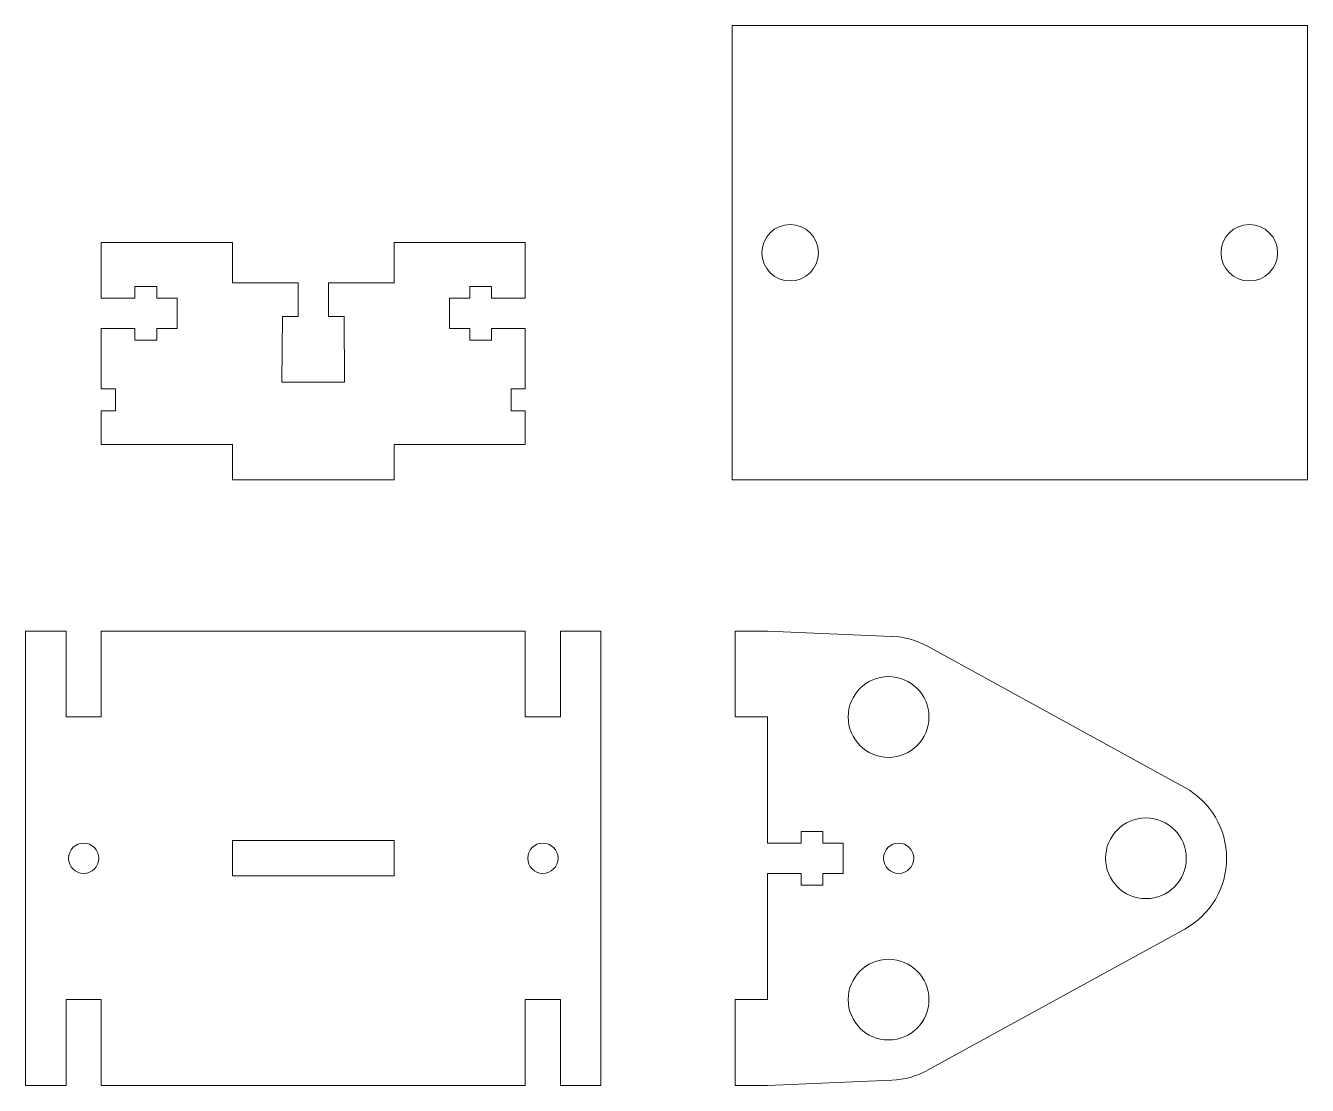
# Model space of a CAD drawing. Header units: millimetres. Extents: x 0 to 127, y 0 to 105.
import ezdxf

# ---------------------------------------------------------------- set-up
doc = ezdxf.new("R2010")
doc.units = ezdxf.units.MM
for name, color, linetype, lineweight, true_color in [('base_plate', 7, 'CONTINUOUS', 0, 0x000000), ('cross_plate', 7, 'CONTINUOUS', 0, 0x000000), ('plate_cuts', 7, 'CONTINUOUS', 0, 0x000000), ('top_plate', 7, 'CONTINUOUS', 0, 0x000000)]:
    doc.layers.add(name, color=color, linetype=linetype, lineweight=lineweight, true_color=true_color)

# ---------------------------------------------------------------- blocks, each defined once
blk = doc.blocks.new('m3_t_slot')
at = {"layer": 'plate_cuts'}
for p, q in [((-1.5, 7.5), (1.5, 7.5)), ((-1.5, 5.5), (-1.5, 7.5)), ((1.5, 7.5), (1.5, 5.5)), ((-2.66, 3.33), (-2.66, 5.5)), ((-2.66, 5.5), (-1.5, 5.5)), ((1.5, 5.5), (2.66, 5.5)), ((2.66, 5.5), (2.66, 3.33)), ((-1.5, 3.33), (-2.66, 3.33)), ((-1.5, 0), (-1.5, 3.33)), ((2.66, 3.33), (1.5, 3.33)), ((1.5, 3.33), (1.5, 0))]:
    blk.add_line(p, q, dxfattribs=at)

msp = doc.modelspace()

# ---------------------------------------------------------------- linework, layer by layer
at = {"layer": 'base_plate'}
for p, q in [((70, 60), (70, 105)), ((70, 105), (127, 105)), ((127, 105), (127, 60)), ((127, 60), (70, 60))]:
    msp.add_line(p, q, dxfattribs=at)
for centre in [(75.75, 82.5), (121.25, 82.5)]:
    msp.add_circle(centre, 2.8, dxfattribs=at)
at = {"layer": 'cross_plate'}
for p, q in [((7.5, 78), (7.5, 83.5)), ((7.5, 83.5), (20.5, 83.5)), ((20.5, 83.5), (20.5, 79.5)), ((36.5, 83.5), (49.5, 83.5)), ((36.5, 79.5), (36.5, 83.5)), ((49.5, 83.5), (49.5, 78)), ((20.5, 79.5), (27, 79.5)), ((27, 76.17), (27, 79.5)), ((30, 79.5), (30, 76.17)), ((30, 79.5), (36.5, 79.5)), ((7.5, 69), (7.5, 75)), ((25.44, 76.17), (25.39, 69.67)), ((25.44, 76.17), (27, 76.17)), ((30, 76.17), (31.56, 76.17)), ((31.61, 69.67), (31.56, 76.17)), ((49.5, 75), (49.5, 69)), ((7.5, 69), (8.9, 69)), ((8.9, 69), (8.9, 66.83)), ((25.39, 69.67), (31.61, 69.67)), ((49.5, 69), (48.1, 69)), ((48.1, 69), (48.1, 66.83)), ((8.9, 66.83), (7.5, 66.83)), ((7.5, 63.5), (7.5, 66.83)), ((48.1, 66.83), (49.5, 66.83)), ((49.5, 66.83), (49.5, 63.5)), ((7.5, 63.5), (20.5, 63.5)), ((20.5, 63.5), (20.5, 60)), ((36.5, 60), (36.5, 63.5)), ((36.5, 63.5), (49.5, 63.5)), ((20.5, 60), (36.5, 60)), ((70.3, 45), (70.3, 36.5)), ((70.3, 8.5), (70.3, 0))]:
    msp.add_line(p, q, dxfattribs=at)
at = {"layer": 'plate_cuts'}
for p, q in [((73.5, 45), (70.3, 45)), ((85.83, 44.49), (73.5, 45)), ((114.85, 29.51), (89.35, 43.51)), ((73.5, 36.5), (70.3, 36.5)), ((73.5, 36.5), (73.5, 24)), ((73.5, 21), (73.5, 8.5)), ((114.85, 15.49), (89.35, 1.49)), ((70.3, 8.5), (73.5, 8.5)), ((70.3, 0), (73.5, 0)), ((85.83, 0.51), (73.5, 0))]:
    msp.add_line(p, q, dxfattribs=at)
for centre, radius in [((85.5, 36.5), 4), ((111, 22.5), 4), ((86.5, 22.5), 1.5), ((85.5, 8.5), 4)]:
    msp.add_circle(centre, radius, dxfattribs=at)
for centre, start, end in [((85.5, 36.5), 61.2324, 87.6463), ((111, 22.5), 298.7676, 61.2324), ((85.5, 8.5), 272.3537, 298.7676)]:
    msp.add_arc(centre, 8, start, end, dxfattribs=at)
at = {"layer": 'top_plate'}
for p, q in [((0, 45), (0, 0)), ((4, 45), (0, 45)), ((4, 45), (4, 36.5)), ((7.5, 36.5), (7.5, 45)), ((49.5, 45), (7.5, 45)), ((49.5, 45), (49.5, 36.5)), ((53, 36.5), (53, 45)), ((57, 45), (53, 45)), ((57, 0), (57, 45)), ((4, 36.5), (7.5, 36.5)), ((49.5, 36.5), (53, 36.5)), ((20.5, 24.25), (36.5, 24.25)), ((20.5, 20.75), (20.5, 24.25)), ((36.5, 24.25), (36.5, 20.75)), ((36.5, 20.75), (20.5, 20.75)), ((4, 0), (4, 8.5)), ((4, 8.5), (7.5, 8.5)), ((7.5, 8.5), (7.5, 0)), ((49.5, 0), (49.5, 8.5)), ((49.5, 8.5), (53, 8.5)), ((53, 8.5), (53, 0)), ((0, 0), (4, 0)), ((7.5, 0), (49.5, 0)), ((53, 0), (57, 0))]:
    msp.add_line(p, q, dxfattribs=at)
for centre in [(5.75, 22.5), (51.25, 22.5)]:
    msp.add_circle(centre, 1.5, dxfattribs=at)

# ---------------------------------------------------------------- block references
at = {"layer": 'cross_plate'}
for p, rotation in [((7.5, 76.5), 270), ((49.5, 76.5), 90), ((73.5, 22.5), 270)]:
    msp.add_blockref('m3_t_slot', p, dxfattribs=dict(at, rotation=rotation))

doc.saveas('drawing.dxf')
